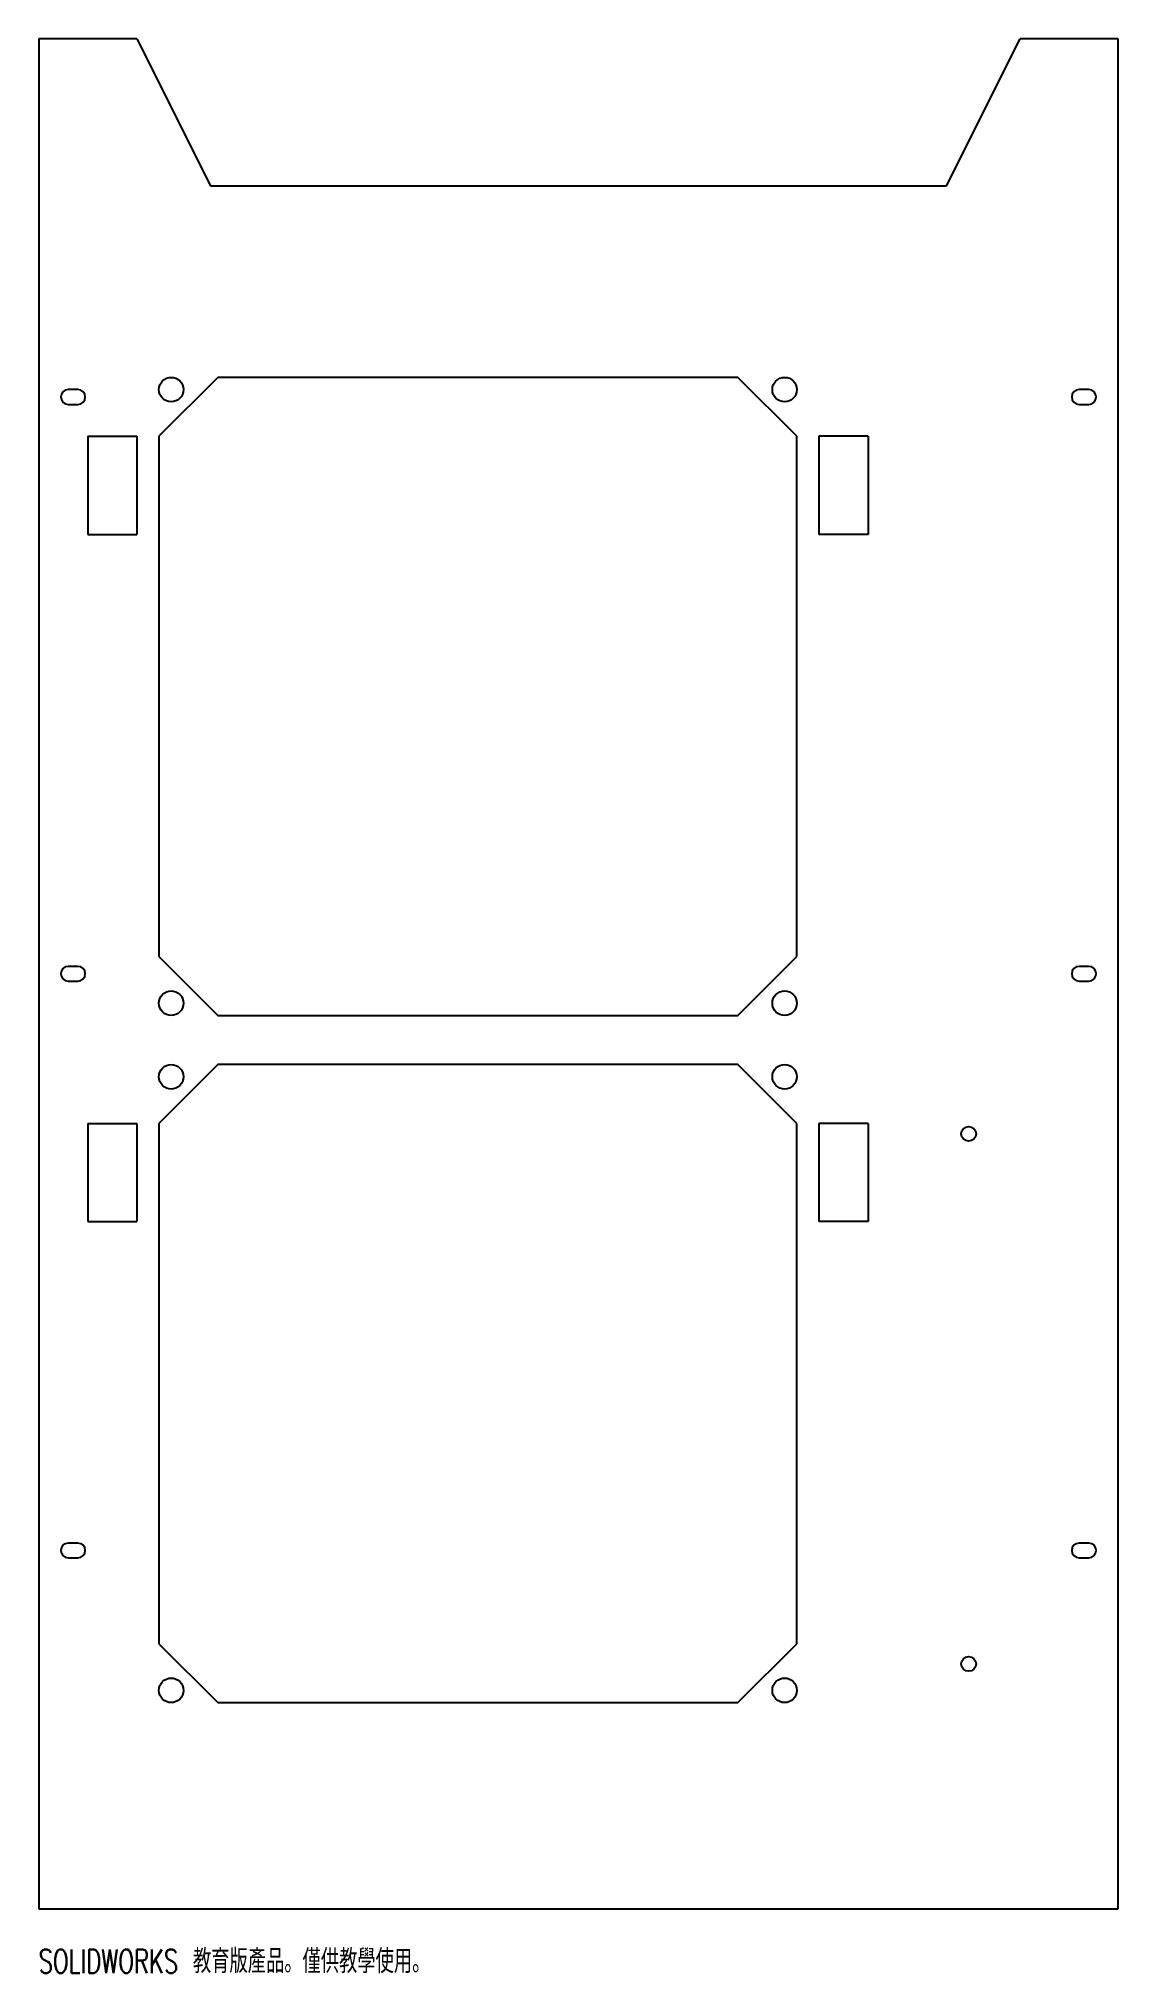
# Paper-space layout '_上視' of a CAD drawing. Header units: millimetres. Extents: x -110 to 110, y -204 to 190.
import ezdxf

# ---------------------------------------------------------------- set-up
doc = ezdxf.new("R2010")
doc.units = ezdxf.units.MM
doc.styles.add('SLDTEXTSTYLE0', font='TXT', dxfattribs={"width": 0.7, "bigfont": 'bigfont'})

psp = doc.layouts.new('_上視')

# ---------------------------------------------------------------- linework, layer by layer
at = {"color": 7, "linetype": 'Continuous', "lineweight": 25}
for p, q in [((-110, 190.5), (-110, -190.5)), ((-90, 190.5), (-110, 190.5)), ((-90, 190.5), (-75, 160.5)), ((75, 160.5), (90, 190.5)), ((110, 190.5), (90, 190.5)), ((110, -190.5), (110, 190.5)), ((-75, 160.5), (75, 160.5)), ((-102, 119), (-104, 119)), ((-73.5, 121.5), (-85.5, 109.5)), ((32.5, 121.5), (-73.5, 121.5)), ((44.5, 109.5), (32.5, 121.5)), ((104, 119), (102, 119)), ((-104, 116), (-102, 116)), ((102, 116), (104, 116)), ((-100, 109.5), (-90, 109.5)), ((-100, 109.5), (-100, 89.5)), ((-90, 109.5), (-90, 89.5)), ((-85.5, 109.5), (-85.5, 3.5)), ((44.5, 3.5), (44.5, 109.5)), ((49, 109.5), (49, 89.5)), ((59, 109.5), (49, 109.5)), ((59, 109.5), (59, 89.5)), ((-100, 89.5), (-90, 89.5)), ((59, 89.5), (49, 89.5)), ((-102, 1.5), (-104, 1.5)), ((-85.5, 3.5), (-73.5, -8.5)), ((32.5, -8.5), (44.5, 3.5)), ((104, 1.5), (102, 1.5)), ((-104, -1.5), (-102, -1.5)), ((102, -1.5), (104, -1.5)), ((-73.5, -8.5), (32.5, -8.5)), ((-73.5, -18.5), (-85.5, -30.5)), ((32.5, -18.5), (-73.5, -18.5)), ((44.5, -30.5), (32.5, -18.5)), ((-100, -30.5), (-100, -50.5)), ((-100, -30.5), (-90, -30.5)), ((-90, -30.5), (-90, -50.5)), ((-85.5, -30.5), (-85.5, -136.5)), ((44.5, -136.5), (44.5, -30.5)), ((49, -30.5), (49, -50.5)), ((59, -30.5), (49, -30.5)), ((59, -30.5), (59, -50.5)), ((-100, -50.5), (-90, -50.5)), ((59, -50.5), (49, -50.5)), ((-102, -116), (-104, -116)), ((104, -116), (102, -116)), ((-104, -119), (-102, -119)), ((102, -119), (104, -119)), ((-85.5, -136.5), (-73.5, -148.5)), ((32.5, -148.5), (44.5, -136.5)), ((-73.5, -148.5), (32.5, -148.5)), ((-110, -190.5), (110, -190.5))]:
    psp.add_line(p, q, dxfattribs=at)
for centre, radius in [((-83, 119), 2.5), ((42, 119), 2.5), ((-83, -6), 2.5), ((42, -6), 2.5), ((-83, -21), 2.5), ((42, -21), 2.5), ((79.5, -32.62), 1.5), ((79.5, -140.62), 1.5), ((-83, -146), 2.5), ((42, -146), 2.5)]:
    psp.add_circle(centre, radius, dxfattribs=at)
for centre, start, end in [((-104, 117.5), 90, 270), ((-102, 117.5), 270, 90), ((102, 117.5), 90, 270), ((104, 117.5), 270, 90), ((-104, 0), 90, 270), ((-102, 0), 270, 90), ((102, 0), 90, 270), ((104, 0), 270, 90), ((-104, -117.5), 90, 270), ((-102, -117.5), 270, 90), ((102, -117.5), 90, 270), ((104, -117.5), 270, 90)]:
    psp.add_arc(centre, 1.5, start, end, dxfattribs=at)

# ---------------------------------------------------------------- texts
at = {"color": 7, "linetype": 'Continuous', "insert": (-110, -198.77), "char_height": 4.8336, "attachment_point": 1, "style": 'SLDTEXTSTYLE0'}
psp.add_mtext('SOLIDWORKS 教育版產品。僅供教學使用。', dxfattribs=at)

doc.saveas('drawing.dxf')
